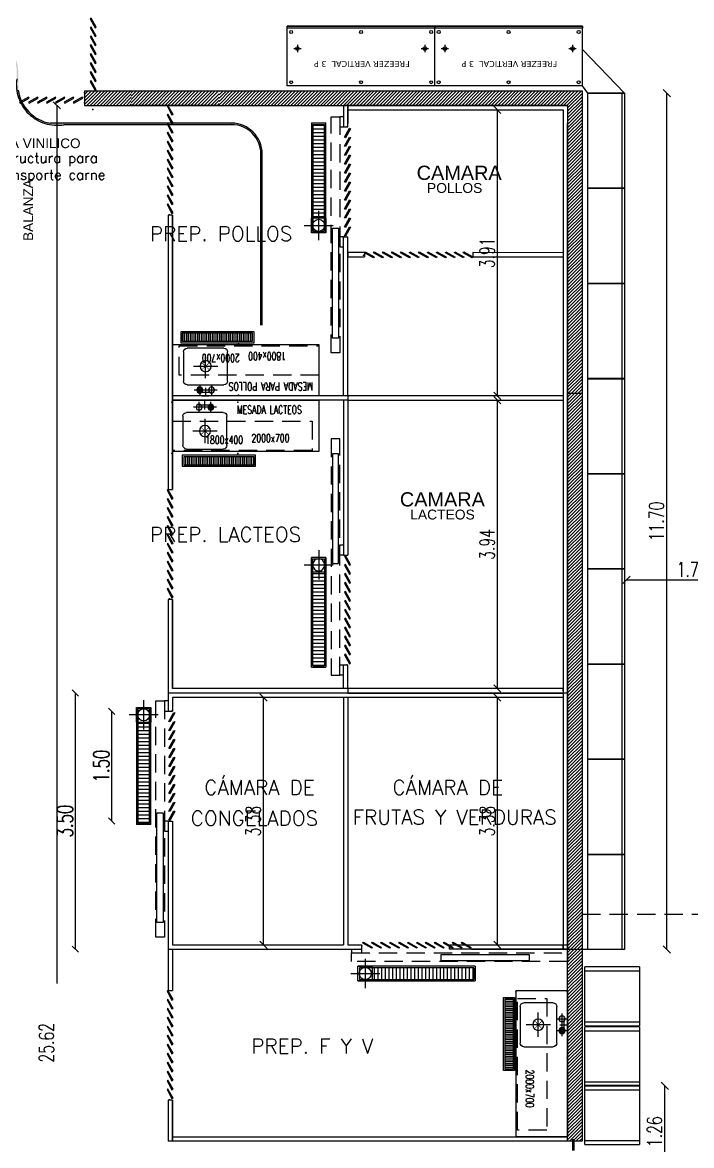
# Model space of a CAD drawing. Header units: millimetres. Extents: x 2448 to 2576, y 1154 to 1321.
# Drawn here: x 2503.26 to 2512.4, y 1205.11 to 1220.45 of the extents above; entities that cross this region are included whole.
import ezdxf

# ---------------------------------------------------------------- set-up
doc = ezdxf.new("R2010")
doc.units = ezdxf.units.MM
for name, pattern in [('ACAD_ISO02W100', [15, 12, -3]), ('HIDDEN', [0.375, 0.25, -0.125]), ('X-REF T19$0$ACAD_ISO02W100', [15, 12, -3]), ('X-REF T19$0$HIDDEN', [0.375, 0.25, -0.125])]:
    doc.linetypes.add(name, pattern=pattern)
for name, color, linetype in [('0-ACERO EQUIPOS GASTRONOMIA', 1, 'Continuous'), ('0_CAMARAS', 4, 'Continuous'), ('A-COTAS', 7, 'Continuous'), ('COSTAN-CAM-CORT BANDAS', 4, 'Continuous'), ('COTAS', 7, 'Continuous'), ('E- HELADERAS', 150, 'Continuous'), ('E-GONDOLAS', 2, 'Continuous'), ('E_EXHIBIDORAS', 1, 'Continuous'), ('E_INOXIDABLE', 81, 'Continuous'), ('I_DESAGUES', 161, 'Continuous'), ('I_DESAGUES- AGUA', 161, 'Continuous'), ('INO-AGUA', 151, 'Continuous'), ('INO-DESAGUES', 161, 'Continuous'), ('INOXI', 1, 'Continuous'), ('T_TEXTOS', 3, 'Continuous'), ('X-REF T19$0$A-CARPINTERIA METALICA', 1, 'Continuous'), ('X-REF T19$0$A-CORTINAS', 8, 'Continuous'), ('X-REF T19$0$A-HATCH', 8, 'Continuous'), ('X-REF T19$0$A-MAMPOSTERIA', 5, 'Continuous'), ('X-REF T19$0$A-MURO DE CAMARAS', 140, 'Continuous'), ('X-REF T19$0$A-PROYECCION', 1, 'Continuous'), ('X-REF-T02$0$A-MAMPOSTERIA', 5, 'Continuous')]:
    doc.layers.add(name, color=color, linetype=linetype)
doc.styles.add('Arial', font='arial.ttf', dxfattribs={"height": 0.25})
doc.styles.add('COTAS', font='ROMANS.shx', dxfattribs={"width": 0.7})
doc.styles.add('ROMAND', font='romand', dxfattribs={"height": 0.15})
doc.styles.add('ROMANS', font='ROMANS')
doc.styles.get("Standard").update_dxf_attribs({"font": 'arial.ttf'})
doc.dimstyles.new('COTA-I-N-2-85', dxfattribs={"dimscale": 0, "dimtxt": 0.2, "dimasz": 0.1, "dimexe": 0, "dimexo": 0, "dimgap": 0.04, "dimtad": 1, "dimzin": 1, "dimdsep": 46, "dimtxsty": 'COTAS', "dimblk": 'OBLIQUE', "dimcen": 0.1, "dimse1": 1, "dimse2": 1, "dimclrd": 256, "dimclre": 256, "dimclrt": 256, "dimadec": 0, "dimazin": 0, "dimtfac": 1, "dimtmove": 1, "dimatfit": 3, "dimldrblk": 'OBLIQUE', "dimfxl": 1, "dimtvp": -0.8, "dimtolj": 1, "dimtzin": 0, "dimarcsym": 0})
doc.dimstyles.get("Standard").update_dxf_attribs({"dimtxt": 0.18, "dimasz": 0.18, "dimexe": 0.18, "dimexo": 0.0625, "dimgap": 0.09, "dimtad": 0, "dimtih": 1, "dimtoh": 1, "dimdec": 4, "dimzin": 0, "dimdsep": 46, "dimtxsty": 'Standard', "dimcen": 0.09, "dimadec": 0, "dimazin": 0, "dimtfac": 1, "dimtdec": 4, "dimtofl": 0, "dimtmove": 0, "dimatfit": 3, "dimfxl": 1, "dimtolj": 1, "dimtzin": 0, "dimarcsym": 0})
pattern_1 = [(45, (2241.705422, 1029.624675), (-0.0224506403, 0.0224506403), [])]

# ---------------------------------------------------------------- blocks, each defined once
blk = doc.blocks.new('_Oblique')
at = {"color": 0, "linetype": 'ByBlock', "lineweight": -2}
blk.add_line((-0.5, -0.5), (0.5, 0.5), dxfattribs=at)
blk = doc.blocks.new('*D59')
at = {"layer": 'COTAS', "linetype": 'ACAD_ISO02W100', "lineweight": -2, "transparency": 16777216}
blk.add_line((2511.512, 1212.84), (2513.303, 1212.84), dxfattribs=at)
at = {"layer": 'DEFPOINTS', "color": 0, "linetype": 'ACAD_ISO02W100', "transparency": 16777216}
for p in [(2513.303, 1212.84), (2513.303, 1212.797), (2511.512, 1212.563)]:
    blk.add_point(p, dxfattribs=at)
at = {"layer": 'COTAS', "linetype": 'ACAD_ISO02W100', "lineweight": -2, "transparency": 16777216, "xscale": 0.1, "yscale": 0.1, "zscale": 0.1, "rotation": 180}
blk.add_blockref('_Oblique', (2511.512, 1212.84), dxfattribs=at)
at = {"layer": 'COTAS', "linetype": 'ACAD_ISO02W100', "lineweight": -2, "transparency": 16777216, "xscale": 0.1, "yscale": 0.1, "zscale": 0.1}
blk.add_blockref('_Oblique', (2513.303, 1212.84), dxfattribs=at)
at = {"layer": 'COTAS', "linetype": 'ACAD_ISO02W100', "transparency": 16777216, "insert": (2512.408, 1212.98), "char_height": 0.2, "attachment_point": 5, "style": 'COTAS'}
blk.add_mtext('\\A1;1.79', dxfattribs=at)
blk = doc.blocks.new('*D72')
at = {"layer": 'COTAS', "linetype": 'ACAD_ISO02W100', "lineweight": -2, "transparency": 16777216}
blk.add_line((2510.707, 1201.241), (2499.564, 1201.241), dxfattribs=at)
at = {"layer": 'DEFPOINTS', "color": 0, "linetype": 'ACAD_ISO02W100', "transparency": 16777216}
for p in [(2499.564, 1207.675), (2510.707, 1207.675), (2499.564, 1201.241)]:
    blk.add_point(p, dxfattribs=at)
at = {"layer": 'COTAS', "linetype": 'ACAD_ISO02W100', "lineweight": -2, "transparency": 16777216, "xscale": 0.1, "yscale": 0.1, "zscale": 0.1, "rotation": 180}
blk.add_blockref('_Oblique', (2499.564, 1201.241), dxfattribs=at)
at = {"layer": 'COTAS', "linetype": 'ACAD_ISO02W100', "lineweight": -2, "transparency": 16777216, "xscale": 0.1, "yscale": 0.1, "zscale": 0.1}
blk.add_blockref('_Oblique', (2510.707, 1201.241), dxfattribs=at)
at = {"layer": 'COTAS', "linetype": 'ACAD_ISO02W100', "transparency": 16777216, "insert": (2505.136, 1201.381), "char_height": 0.2, "attachment_point": 5, "style": 'COTAS'}
blk.add_mtext('\\A1;11.14', dxfattribs=at)
blk = doc.blocks.new('*D74')
at = {"layer": 'COTAS', "linetype": 'ACAD_ISO02W100', "lineweight": -2, "transparency": 16777216}
blk.add_line((2512.036, 1204.67), (2512.036, 1205.926), dxfattribs=at)
at = {"layer": 'DEFPOINTS', "color": 0, "linetype": 'ACAD_ISO02W100', "transparency": 16777216}
for p in [(2511.304, 1205.926), (2512.036, 1205.926), (2511.304, 1204.67)]:
    blk.add_point(p, dxfattribs=at)
at = {"layer": 'COTAS', "linetype": 'ACAD_ISO02W100', "lineweight": -2, "transparency": 16777216, "xscale": 0.1, "yscale": 0.1, "zscale": 0.1}
for p, rotation in [((2512.036, 1205.926), 90), ((2512.036, 1204.67), 270)]:
    blk.add_blockref('_Oblique', p, dxfattribs=dict(at, rotation=rotation))
at = {"layer": 'COTAS', "linetype": 'ACAD_ISO02W100', "transparency": 16777216, "insert": (2511.896, 1205.298), "char_height": 0.2, "attachment_point": 5, "rotation": 90, "style": 'COTAS'}
blk.add_mtext('\\A1;1.26', dxfattribs=at)
blk = doc.blocks.new('*D76')
at = {"layer": 'COTAS', "linetype": 'ACAD_ISO02W100', "lineweight": -2, "transparency": 16777216}
blk.add_line((2509.748, 1215.352), (2509.748, 1219.262), dxfattribs=at)
at = {"layer": 'DEFPOINTS', "color": 0, "linetype": 'ACAD_ISO02W100', "transparency": 16777216}
for p in [(2509.748, 1219.262), (2510.657, 1219.262), (2510.647, 1215.352)]:
    blk.add_point(p, dxfattribs=at)
at = {"layer": 'COTAS', "linetype": 'ACAD_ISO02W100', "lineweight": -2, "transparency": 16777216, "xscale": 0.1, "yscale": 0.1, "zscale": 0.1}
for p, rotation in [((2509.748, 1219.262), 90), ((2509.748, 1215.352), 270)]:
    blk.add_blockref('_Oblique', p, dxfattribs=dict(at, rotation=rotation))
at = {"layer": 'COTAS', "linetype": 'ACAD_ISO02W100', "transparency": 16777216, "insert": (2509.608, 1217.307), "char_height": 0.2, "attachment_point": 5, "rotation": 90, "style": 'COTAS'}
blk.add_mtext('\\A1;3.91', dxfattribs=at)
blk = doc.blocks.new('A$C6BD85515')
at = {"layer": 'E- HELADERAS'}
for p, q in [((0.748, 0.804), (0, 0.804)), ((0, 0), (0, 0.804)), ((0.748, 0.804), (0.748, 0)), ((0, 0.749), (0.748, 0.749)), ((0, 0.055), (0.748, 0.055)), ((0, 0), (0.748, 0)), ((0, 0), (0.748, 0))]:
    blk.add_line(p, q, dxfattribs=at)
blk = doc.blocks.new('A$C25BB63C5')
at = {"layer": 'E-GONDOLAS'}
for p, q in [((0, 0), (0, 1.3)), ((0, 1.3), (0.5, 1.3)), ((0.47, 0), (0.47, 1.3)), ((0.5, 1.3), (0.5, 0)), ((0.5, 0), (0, 0))]:
    blk.add_line(p, q, dxfattribs=at)
blk = doc.blocks.new('A$C616D137A')
at = {"linetype": 'ACAD_ISO02W100'}
for p in [(0, 10.402), (0, 9.102), (0, 7.802), (0, 6.501), (0, 5.201), (0, 3.901), (0, 2.601), (0, 1.3), (0, 0)]:
    blk.add_blockref('A$C25BB63C5', p, dxfattribs=at)
blk = doc.blocks.new('*D96')
at = {"layer": 'COTAS', "linetype": 'ACAD_ISO02W100', "lineweight": -2, "transparency": 16777216}
blk.add_line((2512.036, 1199.755), (2512.036, 1205.926), dxfattribs=at)
at = {"layer": 'DEFPOINTS', "color": 0, "linetype": 'ACAD_ISO02W100', "transparency": 16777216}
for p in [(2511.694, 1205.926), (2512.036, 1205.926), (2511.694, 1199.755)]:
    blk.add_point(p, dxfattribs=at)
at = {"layer": 'COTAS', "linetype": 'ACAD_ISO02W100', "lineweight": -2, "transparency": 16777216, "xscale": 0.1, "yscale": 0.1, "zscale": 0.1}
for p, rotation in [((2512.036, 1205.926), 90), ((2512.036, 1199.755), 270)]:
    blk.add_blockref('_Oblique', p, dxfattribs=dict(at, rotation=rotation))
at = {"layer": 'COTAS', "linetype": 'ACAD_ISO02W100', "transparency": 16777216, "insert": (2511.896, 1202.84), "char_height": 0.2, "attachment_point": 5, "rotation": 90, "style": 'COTAS'}
blk.add_mtext('\\A1;6.17', dxfattribs=at)
blk = doc.blocks.new('*D98')
at = {"layer": 'COTAS', "linetype": 'ACAD_ISO02W100', "lineweight": -2, "transparency": 16777216}
blk.add_line((2512.062, 1207.786), (2512.062, 1219.488), dxfattribs=at)
at = {"layer": 'DEFPOINTS', "color": 0, "linetype": 'ACAD_ISO02W100', "transparency": 16777216}
for p in [(2511.484, 1219.488), (2512.062, 1219.488), (2511.484, 1207.786)]:
    blk.add_point(p, dxfattribs=at)
at = {"layer": 'COTAS', "linetype": 'ACAD_ISO02W100', "lineweight": -2, "transparency": 16777216, "xscale": 0.1, "yscale": 0.1, "zscale": 0.1}
for p, rotation in [((2512.062, 1219.488), 90), ((2512.062, 1207.786), 270)]:
    blk.add_blockref('_Oblique', p, dxfattribs=dict(at, rotation=rotation))
at = {"layer": 'COTAS', "linetype": 'ACAD_ISO02W100', "transparency": 16777216, "insert": (2511.922, 1213.637), "char_height": 0.2, "attachment_point": 5, "rotation": 90, "style": 'COTAS'}
blk.add_mtext('\\A1;11.70', dxfattribs=at)
blk = doc.blocks.new('*D83')
at = {"layer": 'COTAS', "linetype": 'ACAD_ISO02W100', "lineweight": -2, "transparency": 16777216}
blk.add_line((2503.731, 1219.322), (2503.731, 1193.705), dxfattribs=at)
at = {"layer": 'DEFPOINTS', "color": 0, "linetype": 'ACAD_ISO02W100', "transparency": 16777216}
for p in [(2504.111, 1219.322), (2503.731, 1193.705), (2504.219, 1193.705)]:
    blk.add_point(p, dxfattribs=at)
at = {"layer": 'COTAS', "linetype": 'ACAD_ISO02W100', "lineweight": -2, "transparency": 16777216, "xscale": 0.1, "yscale": 0.1, "zscale": 0.1}
for p, rotation in [((2503.731, 1219.322), 90), ((2503.731, 1193.705), 270)]:
    blk.add_blockref('_Oblique', p, dxfattribs=dict(at, rotation=rotation))
at = {"layer": 'COTAS', "linetype": 'ACAD_ISO02W100', "transparency": 16777216, "insert": (2503.591, 1206.513), "char_height": 0.2, "attachment_point": 5, "rotation": 90, "style": 'COTAS'}
blk.add_mtext('\\A1;25.62', dxfattribs=at)
blk = doc.blocks.new('VALZER 3P')
at = {"layer": 'E_EXHIBIDORAS'}
for p, q in [((2545.251, 1008.859), (2546.591, 1008.859)), ((2545.251, 1008.859), (2545.251, 1008.044)), ((2545.251, 1008.859), (2547.266, 1008.859)), ((2547.266, 1008.859), (2547.266, 1008.044)), ((2545.386, 1008.299), (2545.386, 1008.399)), ((2547.128, 1008.299), (2547.128, 1008.399)), ((2545.436, 1008.349), (2545.336, 1008.349)), ((2547.178, 1008.349), (2547.078, 1008.349)), ((2545.251, 1008.044), (2545.251, 1008.069)), ((2545.251, 1008.069), (2545.921, 1008.069)), ((2545.921, 1008.069), (2547.266, 1008.069)), ((2545.921, 1008.044), (2545.251, 1008.044)), ((2545.251, 1008.044), (2545.921, 1008.044)), ((2547.266, 1008.044), (2545.921, 1008.044)), ((2545.921, 1008.044), (2547.266, 1008.044))]:
    blk.add_line(p, q, dxfattribs=at)
for centre, radius in [((2545.301, 1008.809), 0.02), ((2546.258, 1008.809), 0.02), ((2547.213, 1008.809), 0.02), ((2545.386, 1008.349), 0.025), ((2547.128, 1008.349), 0.025), ((2545.301, 1008.122), 0.02), ((2546.258, 1008.122), 0.02), ((2547.213, 1008.122), 0.02)]:
    blk.add_circle(centre, radius, dxfattribs=at)
at = {"layer": 'E_EXHIBIDORAS', "color": 5, "insert": (2545.594, 1008.732), "char_height": 0.08, "width": 2.49511, "attachment_point": 1}
blk.add_mtext('{\\fVerdana|b0|i0|c0|p34;\\PFREEZER VERTICAL  3 P}', dxfattribs=at)
blk = doc.blocks.new('A$C21347928')
at = {"color": 8}
for points in [[(0.024, 0.048), (0.147, -0.021), (0.139, -0.034), (0.016, 0.034)], [(0.146, 0.048), (0.269, -0.021), (0.261, -0.034), (0.138, 0.034)], [(0.269, 0.048), (0.392, -0.021), (0.384, -0.034), (0.261, 0.034)], [(0.39, 0.048), (0.514, -0.021), (0.506, -0.034), (0.383, 0.034)], [(0.514, 0.048), (0.637, -0.021), (0.629, -0.034), (0.506, 0.034)], [(0.635, 0.048), (0.758, -0.021), (0.751, -0.034), (0.628, 0.034)], [(0.759, 0.048), (0.882, -0.021), (0.874, -0.034), (0.751, 0.034)], [(0.88, 0.048), (1.003, -0.021), (0.996, -0.034), (0.873, 0.034)], [(1.004, 0.048), (1.127, -0.021), (1.119, -0.034), (0.996, 0.034)], [(1.125, 0.048), (1.248, -0.021), (1.241, -0.034), (1.118, 0.034)], [(1.249, 0.048), (1.372, -0.021), (1.364, -0.034), (1.241, 0.034)], [(1.37, 0.048), (1.493, -0.021), (1.486, -0.034), (1.363, 0.034)]]:
    blk.add_lwpolyline(points, close=True, dxfattribs=at)
blk.add_point((0, 0), dxfattribs=at)
blk = doc.blocks.new('reja de 1500')
at = {"layer": 'I_DESAGUES'}
for p, q in [((926.874, -53.339), (926.874, -53.739)), ((927.074, -53.539), (926.674, -53.539)), ((926.774, -53.439), (926.974, -53.439)), ((926.774, -53.639), (926.774, -53.439)), ((926.774, -53.439), (926.774, -54.939)), ((926.794, -53.459), (926.794, -54.919)), ((926.954, -53.459), (926.794, -53.459)), ((926.954, -54.919), (926.954, -53.459)), ((926.974, -53.439), (926.974, -53.639)), ((926.974, -54.939), (926.974, -53.439)), ((926.774, -53.639), (926.974, -53.639)), ((926.954, -53.659), (926.794, -53.659)), ((926.954, -53.659), (926.794, -53.659)), ((926.954, -53.709), (926.794, -53.709)), ((926.954, -53.759), (926.794, -53.759)), ((926.954, -53.809), (926.794, -53.809)), ((926.954, -53.859), (926.794, -53.859)), ((926.954, -53.909), (926.794, -53.909)), ((926.954, -53.959), (926.794, -53.959)), ((926.954, -54.009), (926.794, -54.009)), ((926.954, -54.059), (926.794, -54.059)), ((926.954, -54.109), (926.794, -54.109)), ((926.954, -54.159), (926.794, -54.159)), ((926.954, -54.209), (926.794, -54.209)), ((926.954, -54.259), (926.794, -54.259)), ((926.954, -54.309), (926.794, -54.309)), ((926.954, -54.359), (926.794, -54.359)), ((926.954, -54.409), (926.794, -54.409)), ((926.954, -54.459), (926.794, -54.459)), ((926.954, -54.509), (926.794, -54.509)), ((926.954, -54.559), (926.794, -54.559)), ((926.954, -54.609), (926.794, -54.609)), ((926.954, -54.659), (926.794, -54.659)), ((926.954, -54.709), (926.794, -54.709)), ((926.954, -54.759), (926.794, -54.759)), ((926.954, -54.809), (926.794, -54.809)), ((926.954, -54.859), (926.794, -54.859)), ((926.954, -54.909), (926.794, -54.909)), ((926.954, -54.909), (926.794, -54.909)), ((926.954, -54.919), (926.794, -54.919)), ((926.974, -54.939), (926.774, -54.939))]:
    blk.add_line(p, q, dxfattribs=at)
blk.add_circle((926.874, -53.539), 0.0833, dxfattribs=at)
blk = doc.blocks.new('A$C4ADB3901')
at = {"layer": 'I_DESAGUES- AGUA'}
for p, q in [((0.02, -0.02), (0.13, -0.02)), ((0.02, -0.045), (0.13, -0.045)), ((0.02, -0.07), (0.13, -0.07)), ((0.02, -0.095), (0.13, -0.095)), ((0.02, -0.12), (0.13, -0.12)), ((0.02, -0.145), (0.13, -0.145)), ((0.02, -0.17), (0.13, -0.17)), ((0.02, -0.195), (0.13, -0.195)), ((0.02, -0.22), (0.13, -0.22)), ((0.02, -0.245), (0.13, -0.245)), ((0.02, -0.27), (0.13, -0.27)), ((0.02, -0.295), (0.13, -0.295)), ((0.02, -0.32), (0.13, -0.32)), ((0.02, -0.345), (0.13, -0.345)), ((0.02, -0.37), (0.13, -0.37)), ((0.02, -0.395), (0.13, -0.395)), ((0.02, -0.42), (0.13, -0.42)), ((0.02, -0.445), (0.13, -0.445)), ((0.02, -0.47), (0.13, -0.47)), ((0.02, -0.495), (0.13, -0.495)), ((0.02, -0.52), (0.13, -0.52)), ((0.02, -0.545), (0.13, -0.545)), ((0.02, -0.57), (0.13, -0.57)), ((0.02, -0.595), (0.13, -0.595)), ((0.02, -0.62), (0.13, -0.62)), ((0.02, -0.645), (0.13, -0.645)), ((0.02, -0.67), (0.13, -0.67)), ((0.02, -0.695), (0.13, -0.695)), ((0.02, -0.72), (0.13, -0.72)), ((0.02, -0.745), (0.13, -0.745)), ((0.02, -0.77), (0.13, -0.77)), ((0.02, -0.795), (0.13, -0.795)), ((0.02, -0.82), (0.13, -0.82)), ((0.02, -0.845), (0.13, -0.845)), ((0.02, -0.87), (0.13, -0.87)), ((0.02, -0.895), (0.13, -0.895)), ((0.02, -0.92), (0.13, -0.92)), ((0.02, -0.945), (0.13, -0.945)), ((0.02, -0.97), (0.13, -0.97))]:
    blk.add_line(p, q, dxfattribs=at)
for points in [[(0, 0), (0.15, 0), (0.15, -1), (0, -1)], [(0.02, -0.02), (0.13, -0.02), (0.13, -0.98), (0.02, -0.98)]]:
    blk.add_lwpolyline(points, close=True, dxfattribs=at)
blk = doc.blocks.new('*D134')
at = {"layer": 'COTAS', "linetype": 'ACAD_ISO02W100', "lineweight": -2, "transparency": 16777216}
blk.add_line((2509.748, 1211.352), (2509.748, 1215.292), dxfattribs=at)
at = {"layer": 'DEFPOINTS', "color": 0, "linetype": 'ACAD_ISO02W100', "transparency": 16777216}
for p in [(2509.748, 1215.292), (2510.657, 1215.292), (2510.647, 1211.352)]:
    blk.add_point(p, dxfattribs=at)
at = {"layer": 'COTAS', "linetype": 'ACAD_ISO02W100', "lineweight": -2, "transparency": 16777216, "xscale": 0.1, "yscale": 0.1, "zscale": 0.1}
for p, rotation in [((2509.748, 1215.292), 90), ((2509.748, 1211.352), 270)]:
    blk.add_blockref('_Oblique', p, dxfattribs=dict(at, rotation=rotation))
at = {"layer": 'COTAS', "linetype": 'ACAD_ISO02W100', "transparency": 16777216, "insert": (2509.608, 1213.322), "char_height": 0.2, "attachment_point": 5, "rotation": 90, "style": 'COTAS'}
blk.add_mtext('\\A1;3.94', dxfattribs=at)
blk = doc.blocks.new('AAFF')
at = {"layer": 'E_INOXIDABLE', "color": 14}
for p, q in [((0, -0.076), (0, 0.076)), ((-0.076, 0), (0.076, 0))]:
    blk.add_line(p, q, dxfattribs=at)
at = {"layer": 'E_INOXIDABLE'}
blk.add_circle((0, 0), 0.0407, dxfattribs=at)
blk = doc.blocks.new('AACC')
at = {"layer": 'E_INOXIDABLE'}
h = blk.add_hatch(color=256, dxfattribs=at)
h.paths.add_polyline_path([(0, 0.041), (0, 0), (0.041, 0, 0.414214)])
h.paths.add_polyline_path([(0, 0.041, 0.414214), (-0.041, 0), (0, 0)])
h.paths.add_polyline_path([(0, 0), (-0.041, 0, 0.414214), (0, -0.041)])
h.paths.add_polyline_path([(0.041, 0), (0, 0), (0, -0.041, 0.414214)])
at = {"layer": 'E_INOXIDABLE', "color": 14}
for p, q in [((0, -0.076), (0, 0.076)), ((-0.076, 0), (0.076, 0))]:
    blk.add_line(p, q, dxfattribs=at)
at = {"layer": 'E_INOXIDABLE'}
blk.add_circle((0, 0), 0.0407, dxfattribs=at)
blk = doc.blocks.new('AADES')
at = {"layer": 'INO-DESAGUES', "color": 14}
for p, q in [((0, 0.166), (0, -0.166)), ((-0.166, 0), (0.166, 0))]:
    blk.add_line(p, q, dxfattribs=at)
at = {"layer": 'INO-DESAGUES', "const_width": 0.008}
for points in [[(-0.057, 0.051), (0.057, -0.051)], [(0.055, 0.053), (-0.055, -0.053)]]:
    blk.add_lwpolyline(points, dxfattribs=at)
at = {"layer": 'INO-DESAGUES'}
blk.add_circle((0, 0), 0.0764, dxfattribs=at)
blk = doc.blocks.new('1-600x500')
at = {"color": 40}
for p, q in [((0.2, -0.14), (0.7, -0.14)), ((0.15, -0.59), (0.15, -0.19)), ((0.75, -0.19), (0.75, -0.59)), ((0.7, -0.64), (0.2, -0.64))]:
    blk.add_line(p, q, dxfattribs=at)
for centre, start, end in [((0.2, -0.19), 90, 180), ((0.7, -0.19), 0, 90), ((0.2, -0.59), 180, 270), ((0.7, -0.59), 270, 0)]:
    blk.add_arc(centre, 0.05, start, end, dxfattribs=at)
at = {"color": 8}
for p in [(0, 0), (0.9, 0), (0, -0.7), (0.9, -0.7)]:
    blk.add_point(p, dxfattribs=at)
at = {"layer": 'INO-AGUA', "color": 14}
for p, q in [((0.45, -0.1), (0.45, 0.02)), ((0.38, -0.04), (0.52, -0.04))]:
    blk.add_line(p, q, dxfattribs=at)
at = {"layer": 'INO-AGUA'}
for name, p in [('AACC', (0.37, -0.069)), ('AAFF', (0.53, -0.069))]:
    blk.add_blockref(name, p, dxfattribs=at)
at = {"layer": 'INO-DESAGUES'}
blk.add_blockref('AADES', (0.45, -0.394), dxfattribs=at)
blk = doc.blocks.new('reja')
at = {"layer": 'I_DESAGUES'}
for p, q in [((-119.815, 307.44), (-119.815, 307.04)), ((-120.015, 307.24), (-119.615, 307.24)), ((-119.915, 307.14), (-119.915, 307.34)), ((-119.915, 307.34), (-119.715, 307.34)), ((-118.315, 307.34), (-119.915, 307.34)), ((-118.335, 307.32), (-119.895, 307.32)), ((-119.895, 307.32), (-119.895, 307.16)), ((-119.715, 307.14), (-119.715, 307.34)), ((-119.695, 307.32), (-119.695, 307.16)), ((-119.695, 307.32), (-119.695, 307.16)), ((-119.645, 307.32), (-119.645, 307.16)), ((-119.595, 307.32), (-119.595, 307.16)), ((-119.545, 307.32), (-119.545, 307.16)), ((-119.495, 307.32), (-119.495, 307.16)), ((-119.445, 307.32), (-119.445, 307.16)), ((-119.395, 307.32), (-119.395, 307.16)), ((-119.345, 307.32), (-119.345, 307.16)), ((-119.295, 307.32), (-119.295, 307.16)), ((-119.245, 307.32), (-119.245, 307.16)), ((-119.195, 307.32), (-119.195, 307.16)), ((-119.145, 307.32), (-119.145, 307.16)), ((-119.095, 307.32), (-119.095, 307.16)), ((-119.045, 307.32), (-119.045, 307.16)), ((-118.995, 307.32), (-118.995, 307.16)), ((-118.945, 307.32), (-118.945, 307.16)), ((-118.895, 307.32), (-118.895, 307.16)), ((-118.845, 307.32), (-118.845, 307.16)), ((-118.795, 307.32), (-118.795, 307.16)), ((-118.745, 307.32), (-118.745, 307.16)), ((-118.695, 307.32), (-118.695, 307.16)), ((-118.645, 307.32), (-118.645, 307.16)), ((-118.595, 307.32), (-118.595, 307.16)), ((-118.545, 307.32), (-118.545, 307.16)), ((-118.495, 307.32), (-118.495, 307.16)), ((-118.445, 307.32), (-118.445, 307.16)), ((-118.395, 307.32), (-118.395, 307.16)), ((-118.345, 307.32), (-118.345, 307.16)), ((-118.335, 307.32), (-118.335, 307.16)), ((-118.315, 307.34), (-118.315, 307.14)), ((-119.715, 307.14), (-119.915, 307.14)), ((-119.915, 307.14), (-118.315, 307.14)), ((-119.895, 307.16), (-118.335, 307.16))]:
    blk.add_line(p, q, dxfattribs=at)
blk.add_circle((-119.815, 307.24), 0.0833, dxfattribs=at)
blk = doc.blocks.new('*D167')
at = {"layer": 'A-COTAS', "lineweight": -2, "transparency": 16777216}
blk.add_line((2503.985, 1207.792), (2503.985, 1211.292), dxfattribs=at)
at = {"layer": 'DEFPOINTS', "color": 0, "transparency": 16777216}
for p in [(2503.985, 1211.292), (2503.985, 1211.292), (2503.985, 1207.792)]:
    blk.add_point(p, dxfattribs=at)
at = {"layer": 'A-COTAS', "lineweight": -2, "transparency": 16777216, "xscale": 0.085, "yscale": 0.085, "zscale": 0.085}
for p, rotation in [((2503.985, 1211.292), 90), ((2503.985, 1207.792), 270)]:
    blk.add_blockref('_Oblique', p, dxfattribs=dict(at, rotation=rotation))
at = {"layer": 'A-COTAS', "transparency": 16777216, "insert": (2503.844, 1209.542), "char_height": 0.2125, "attachment_point": 5, "rotation": 90, "style": 'COTAS'}
blk.add_mtext('\\A1;3.50', dxfattribs=at)
blk = doc.blocks.new('*D168')
at = {"layer": 'A-COTAS', "lineweight": -2, "transparency": 16777216}
blk.add_line((2504.48, 1211.043), (2504.48, 1209.543), dxfattribs=at)
at = {"layer": 'DEFPOINTS', "color": 0, "transparency": 16777216}
for p in [(2504.755, 1211.043), (2504.48, 1209.543), (2504.755, 1209.543)]:
    blk.add_point(p, dxfattribs=at)
at = {"layer": 'A-COTAS', "lineweight": -2, "transparency": 16777216, "xscale": 0.085, "yscale": 0.085, "zscale": 0.085}
for p, rotation in [((2504.48, 1211.043), 90), ((2504.48, 1209.543), 270)]:
    blk.add_blockref('_Oblique', p, dxfattribs=dict(at, rotation=rotation))
at = {"layer": 'A-COTAS', "transparency": 16777216, "insert": (2504.34, 1210.293), "char_height": 0.2125, "attachment_point": 5, "rotation": 90, "style": 'COTAS'}
blk.add_mtext('\\A1;1.50', dxfattribs=at)
blk = doc.blocks.new('*D169')
at = {"layer": 'COTAS', "linetype": 'ACAD_ISO02W100', "lineweight": -2, "transparency": 16777216}
blk.add_line((2509.748, 1207.852), (2509.748, 1211.232), dxfattribs=at)
at = {"layer": 'DEFPOINTS', "color": 0, "linetype": 'ACAD_ISO02W100', "transparency": 16777216}
for p in [(2509.748, 1211.232), (2510.647, 1211.232), (2510.647, 1207.852)]:
    blk.add_point(p, dxfattribs=at)
at = {"layer": 'COTAS', "linetype": 'ACAD_ISO02W100', "lineweight": -2, "transparency": 16777216, "xscale": 0.1, "yscale": 0.1, "zscale": 0.1}
for p, rotation in [((2509.748, 1211.232), 90), ((2509.748, 1207.852), 270)]:
    blk.add_blockref('_Oblique', p, dxfattribs=dict(at, rotation=rotation))
at = {"layer": 'COTAS', "linetype": 'ACAD_ISO02W100', "transparency": 16777216, "insert": (2509.608, 1209.542), "char_height": 0.2, "attachment_point": 5, "rotation": 90, "style": 'COTAS'}
blk.add_mtext('\\A1;3.38', dxfattribs=at)
blk = doc.blocks.new('*D170')
at = {"layer": 'COTAS', "linetype": 'ACAD_ISO02W100', "lineweight": -2, "transparency": 16777216}
blk.add_line((2506.554, 1207.852), (2506.554, 1211.232), dxfattribs=at)
at = {"layer": 'DEFPOINTS', "color": 0, "linetype": 'ACAD_ISO02W100', "transparency": 16777216}
for p in [(2506.554, 1211.232), (2507.647, 1211.232), (2507.647, 1207.852)]:
    blk.add_point(p, dxfattribs=at)
at = {"layer": 'COTAS', "linetype": 'ACAD_ISO02W100', "lineweight": -2, "transparency": 16777216, "xscale": 0.1, "yscale": 0.1, "zscale": 0.1}
for p, rotation in [((2506.554, 1211.232), 90), ((2506.554, 1207.852), 270)]:
    blk.add_blockref('_Oblique', p, dxfattribs=dict(at, rotation=rotation))
at = {"layer": 'COTAS', "linetype": 'ACAD_ISO02W100', "transparency": 16777216, "insert": (2506.414, 1209.542), "char_height": 0.2, "attachment_point": 5, "rotation": 90, "style": 'COTAS'}
blk.add_mtext('\\A1;3.38', dxfattribs=at)

msp = doc.modelspace()

# ---------------------------------------------------------------- hatches: boundary and pattern name
at = {"linetype": 'X-REF T19$0$ACAD_ISO02W100'}
h = msp.add_hatch(color=7, dxfattribs=at)
h.dxf.hatch_style = 1
h.paths.add_polyline_path([(2502.874, 1220.224, 0.003684), (2502.863, 1220.207, -0.346724), (2503.185, 1219.753), (2503.185, 1219.683, 0.107982), (2503.203, 1219.446), (2503.224, 1219.446, -0.040671), (2503.205, 1219.531), (2503.205, 1219.799, 0.315615)])
h.paths.add_polyline_path([(2503.229, 1219.432), (2503.207, 1219.432, 0.371417), (2503.83, 1219.057), (2506.078, 1219.057, -0.406276), (2506.516, 1218.699), (2506.516, 1216.317), (2506.536, 1216.317), (2506.536, 1218.7, 0.35745), (2506.149, 1219.077), (2503.644, 1219.077, -0.273618)])
h.paths.add_polyline_path([(2501.524, 1221.529), (2501.524, 1224.076), (2501.504, 1224.076), (2501.504, 1221.532, 0.488951), (2502.444, 1220.21), (2502.622, 1220.21, -0.13644), (2502.863, 1220.207, -0.003684), (2502.874, 1220.224, 0.138039), (2502.619, 1220.23), (2502.532, 1220.23, -0.516954)])
at = {"layer": 'X-REF T19$0$A-HATCH'}
h = msp.add_hatch(dxfattribs=at)
h.set_pattern_fill('ANSI31', color=256, scale=0.01, style=0)
h.set_pattern_definition(pattern_1)
h.paths.add_polyline_path([(2510.905, 1221.635), (2510.576, 1221.635), (2510.576, 1221.305), (2510.905, 1221.305)])
h.paths.add_polyline_path([(2504.747, 1219.52), (2504.111, 1219.52), (2504.111, 1219.322), (2504.747, 1219.322)])
h = msp.add_hatch(dxfattribs=at)
h.set_pattern_fill('ANSI31', color=256, scale=0.01, style=0)
h.paths.add_polyline_path([(2504.747, 1219.52), (2505.947, 1219.52), (2505.947, 1219.322), (2504.747, 1219.322)])
h = msp.add_hatch(dxfattribs=at)
h.set_pattern_fill('ANSI31', color=256, scale=0.01, style=0)
h.set_pattern_definition(pattern_1)
h.paths.add_polyline_path([(2505.947, 1219.322), (2505.947, 1219.52), (2510.906, 1219.52), (2510.906, 1205.167), (2510.708, 1205.167), (2510.707, 1219.322)])

# ---------------------------------------------------------------- linework, layer by layer
at = {"linetype": 'X-REF T19$0$ACAD_ISO02W100'}
for p, q in [((2506.149, 1219.077), (2503.644, 1219.077)), ((2506.149, 1219.057), (2503.83, 1219.057)), ((2506.516, 1216.317), (2506.516, 1218.7)), ((2506.536, 1216.317), (2506.536, 1218.7))]:
    msp.add_line(p, q, dxfattribs=at)
at = {"linetype": 'ACAD_ISO02W100'}
msp.add_line((2506.149, 1219.057), (2503.83, 1219.057), dxfattribs=at)
at = {"linetype": 'HIDDEN'}
msp.add_line((2510.906, 1208.27), (2521.336, 1208.27), dxfattribs=at)
at = {"color": 8}
for points in [[(2504.27, 1220.391), (2504.201, 1220.514), (2504.188, 1220.506), (2504.256, 1220.383)], [(2504.27, 1220.269), (2504.201, 1220.392), (2504.188, 1220.385), (2504.256, 1220.262)], [(2504.27, 1220.146), (2504.201, 1220.269), (2504.188, 1220.261), (2504.256, 1220.138)], [(2504.27, 1220.024), (2504.201, 1220.147), (2504.188, 1220.14), (2504.256, 1220.017)], [(2504.27, 1219.901), (2504.201, 1220.024), (2504.188, 1220.016), (2504.256, 1219.893)], [(2504.27, 1219.779), (2504.201, 1219.902), (2504.188, 1219.895), (2504.256, 1219.772)], [(2504.27, 1219.656), (2504.201, 1219.779), (2504.188, 1219.771), (2504.256, 1219.648)], [(2504.27, 1219.534), (2504.201, 1219.657), (2504.188, 1219.65), (2504.256, 1219.527)], [(2503.345, 1219.435), (2503.222, 1219.367), (2503.23, 1219.353), (2503.353, 1219.422)], [(2503.469, 1219.435), (2503.346, 1219.367), (2503.353, 1219.353), (2503.476, 1219.422)], [(2503.59, 1219.435), (2503.467, 1219.367), (2503.475, 1219.353), (2503.598, 1219.422)], [(2503.59, 1219.435), (2503.467, 1219.367), (2503.475, 1219.353), (2503.598, 1219.422)], [(2503.712, 1219.435), (2503.589, 1219.367), (2503.596, 1219.353), (2503.719, 1219.422)], [(2503.835, 1219.435), (2503.712, 1219.367), (2503.72, 1219.353), (2503.843, 1219.422)], [(2503.957, 1219.435), (2503.834, 1219.367), (2503.841, 1219.353), (2503.964, 1219.422)], [(2504.08, 1219.435), (2503.957, 1219.367), (2503.965, 1219.353), (2504.088, 1219.422)]]:
    msp.add_lwpolyline(points, close=True, dxfattribs=at)
at = {"linetype": 'X-REF T19$0$ACAD_ISO02W100'}
for centre, radius, start, end in [((2503.736, 1219.606), 0.557, 171.9373, 279.7051), ((2503.736, 1219.606), 0.537, 188.0627, 260.1153), ((2506.113, 1218.653), 0.426, 6.4212, 94.9011), ((2506.113, 1218.653), 0.406, 6.4212, 94.9011)]:
    msp.add_arc(centre, radius, start, end, dxfattribs=at)
at = {"color": 8}
msp.add_point((2504.222, 1219.265), dxfattribs=at)
at = {"layer": '0_CAMARAS'}
for p, q in [((2507.707, 1219.322), (2507.647, 1219.322)), ((2507.647, 1219.322), (2507.647, 1219.073)), ((2507.647, 1219.276), (2507.647, 1219.027)), ((2510.707, 1219.322), (2507.707, 1219.322)), ((2507.707, 1219.027), (2507.707, 1219.322)), ((2507.707, 1219.262), (2510.647, 1219.262)), ((2510.647, 1219.262), (2510.647, 1211.292)), ((2510.647, 1219.262), (2510.647, 1215.352)), ((2510.707, 1219.322), (2510.707, 1207.792)), ((2507.647, 1219.027), (2507.707, 1219.027)), ((2505.311, 1217.822), (2505.251, 1217.822)), ((2505.251, 1217.822), (2505.251, 1214.072)), ((2505.311, 1214.072), (2505.311, 1217.822)), ((2505.311, 1215.352), (2505.311, 1217.822)), ((2507.647, 1217.527), (2507.707, 1217.527)), ((2507.647, 1215.352), (2507.647, 1217.527)), ((2507.707, 1217.101), (2507.707, 1217.527)), ((2507.707, 1217.314), (2507.707, 1217.254)), ((2507.707, 1217.314), (2507.936, 1217.314)), ((2507.936, 1217.313), (2507.707, 1217.314)), ((2507.707, 1217.254), (2507.936, 1217.254)), ((2507.936, 1217.314), (2507.936, 1217.254)), ((2510.647, 1217.307), (2509.413, 1217.31)), ((2509.413, 1217.31), (2509.413, 1217.254)), ((2509.413, 1217.254), (2510.647, 1217.254)), ((2507.707, 1215.352), (2507.707, 1217.101)), ((2507.311, 1215.352), (2505.311, 1215.352)), ((2507.707, 1215.292), (2505.311, 1215.292)), ((2505.713, 1215.352), (2505.813, 1215.352)), ((2505.713, 1215.352), (2505.773, 1215.352)), ((2505.713, 1215.352), (2505.773, 1215.352)), ((2508.211, 1215.352), (2505.814, 1215.352)), ((2507.647, 1215.352), (2507.311, 1215.352)), ((2507.647, 1215.292), (2507.647, 1213.176)), ((2510.647, 1215.352), (2507.707, 1215.352)), ((2507.707, 1215.292), (2510.647, 1215.292)), ((2507.707, 1215.292), (2507.707, 1213.176)), ((2507.647, 1213.176), (2507.707, 1213.176)), ((2505.311, 1212.572), (2505.251, 1212.572)), ((2505.251, 1212.572), (2505.251, 1211.292)), ((2505.311, 1212.572), (2505.311, 1211.352)), ((2507.647, 1211.352), (2507.647, 1211.676)), ((2507.647, 1211.676), (2507.707, 1211.676)), ((2507.708, 1211.352), (2507.708, 1211.676)), ((2507.707, 1211.292), (2505.251, 1211.292)), ((2505.251, 1211.292), (2505.251, 1211.043)), ((2507.707, 1211.352), (2505.311, 1211.352)), ((2510.647, 1211.352), (2507.707, 1211.352)), ((2510.707, 1211.292), (2510.607, 1211.292)), ((2510.647, 1211.292), (2510.647, 1211.232)), ((2510.707, 1207.882), (2510.707, 1211.292)), ((2510.647, 1211.232), (2505.311, 1211.232)), ((2505.311, 1211.232), (2505.311, 1211.043)), ((2507.647, 1211.232), (2507.647, 1207.852)), ((2507.707, 1211.232), (2507.707, 1207.852)), ((2510.647, 1211.232), (2510.647, 1207.792)), ((2505.25, 1211.043), (2505.311, 1211.043)), ((2505.251, 1209.543), (2505.251, 1207.792)), ((2505.251, 1209.543), (2505.311, 1209.543)), ((2505.311, 1209.543), (2505.311, 1207.852)), ((2510.707, 1207.882), (2510.707, 1207.792)), ((2505.251, 1207.792), (2507.207, 1207.792)), ((2505.251, 1207.792), (2505.251, 1207.227)), ((2505.311, 1207.852), (2507.647, 1207.852)), ((2505.311, 1207.792), (2505.311, 1207.227)), ((2507.207, 1207.792), (2507.647, 1207.792)), ((2507.647, 1207.792), (2507.896, 1207.792)), ((2507.707, 1207.852), (2507.896, 1207.852)), ((2507.896, 1207.791), (2507.896, 1207.852)), ((2509.096, 1207.852), (2510.707, 1207.852)), ((2509.096, 1207.852), (2509.096, 1207.792)), ((2509.096, 1207.792), (2509.096, 1207.844)), ((2510.707, 1207.792), (2509.096, 1207.792)), ((2509.396, 1207.792), (2511.147, 1207.792)), ((2510.647, 1207.792), (2510.647, 1207.852)), ((2510.647, 1207.792), (2510.647, 1207.852)), ((2505.251, 1207.227), (2505.311, 1207.227)), ((2505.311, 1205.727), (2505.251, 1205.727)), ((2505.311, 1205.727), (2505.251, 1205.727)), ((2505.251, 1205.727), (2505.251, 1205.167)), ((2505.311, 1205.227), (2505.311, 1205.727)), ((2505.311, 1205.727), (2505.311, 1205.167)), ((2510.707, 1205.167), (2505.251, 1205.167)), ((2505.311, 1205.167), (2505.311, 1205.227)), ((2505.311, 1205.227), (2510.707, 1205.227)), ((2510.707, 1205.167), (2510.707, 1205.227))]:
    msp.add_line(p, q, dxfattribs=at)
at = {"layer": '0_CAMARAS', "color": 8, "linetype": 'HIDDEN', "extrusion": (-1e-16, 3.67388e-32, -1)}
for points in [[(-2507.599, 1219.167), (-2507.599, 1215.939), (-2507.479, 1215.939), (-2507.479, 1219.167)], [(-2505.203, 1211.183), (-2505.203, 1207.955), (-2505.083, 1207.955), (-2505.083, 1211.183)]]:
    msp.add_lwpolyline(points, close=True, dxfattribs=at)
at = {"layer": '0_CAMARAS'}
for points in [[(2507.647, 1219.167), (2507.599, 1219.167), (2507.599, 1219.027), (2507.647, 1219.027)], [(2505.311, 1217.822), (2505.311, 1214.072)], [(2507.647, 1217.527), (2507.599, 1217.527), (2507.599, 1217.387), (2507.647, 1217.387)], [(2507.647, 1211.536), (2507.599, 1211.536), (2507.599, 1211.676), (2507.647, 1211.676)], [(2505.251, 1211.183), (2505.203, 1211.183), (2505.203, 1211.043), (2505.251, 1211.043)], [(2505.251, 1209.543), (2505.203, 1209.543), (2505.203, 1209.403), (2505.251, 1209.403)], [(2507.756, 1207.792), (2507.756, 1207.744), (2507.896, 1207.744), (2507.896, 1207.792)]]:
    msp.add_lwpolyline(points, dxfattribs=at)
for points in [[(2507.581, 1217.642), (2507.581, 1216.142), (2507.497, 1216.142), (2507.497, 1217.642)], [(2507.581, 1213.061), (2507.581, 1214.561), (2507.497, 1214.561), (2507.497, 1213.061)], [(2505.184, 1209.657), (2505.184, 1208.157), (2505.1, 1208.157), (2505.1, 1209.657)], [(2508.982, 1207.717), (2510.182, 1207.717), (2510.182, 1207.634), (2508.982, 1207.634)]]:
    msp.add_lwpolyline(points, close=True, dxfattribs=at)
at = {"layer": '0_CAMARAS', "color": 8, "linetype": 'HIDDEN', "extrusion": (-1e-16, -3.67388e-32, -1)}
msp.add_lwpolyline([(-2507.599, 1211.536), (-2507.599, 1214.764), (-2507.479, 1214.764), (-2507.479, 1211.536)], close=True, dxfattribs=at)
at = {"layer": '0_CAMARAS', "color": 8, "linetype": 'HIDDEN', "extrusion": (-4.2862e-32, -1e-16, -1)}
msp.add_lwpolyline([(-2507.756, 1207.744), (-2510.707, 1207.744), (-2510.707, 1207.624), (-2507.756, 1207.624)], close=True, dxfattribs=at)
at = {"layer": 'COSTAN-CAM-CORT BANDAS'}
msp.add_line((2510.607, 1211.292), (2507.207, 1211.292), dxfattribs=at)
at = {"layer": 'E-GONDOLAS', "linetype": 'ACAD_ISO02W100'}
for p, q in [((2510.909, 1220.087), (2511.484, 1219.488)), ((2510.984, 1219.488), (2510.909, 1219.587)), ((2511.484, 1219.488), (2510.984, 1219.488))]:
    msp.add_line(p, q, dxfattribs=at)
at = {"layer": 'INOXI'}
for points in [[(2507.311, 1215.352), (2505.311, 1215.352), (2505.311, 1216.052), (2507.311, 1216.052)], [(2505.311, 1215.292), (2507.311, 1215.292), (2507.311, 1214.592), (2505.311, 1214.592)], [(2510.707, 1207.227), (2510.707, 1205.227), (2510.007, 1205.227), (2510.007, 1207.227)]]:
    msp.add_lwpolyline(points, close=True, dxfattribs=at)
at = {"layer": 'INOXI', "color": 8, "linetype": 'HIDDEN'}
for points in [[(2507.311, 1215.636), (2505.404, 1215.636), (2505.404, 1216.036), (2507.311, 1216.036)], [(2505.311, 1215.007), (2507.217, 1215.007), (2507.217, 1214.607), (2505.311, 1214.607)], [(2510.423, 1207.12), (2510.423, 1205.321), (2510.023, 1205.321), (2510.023, 1207.12)]]:
    msp.add_lwpolyline(points, close=True, dxfattribs=at)
at = {"layer": 'X-REF T19$0$A-CARPINTERIA METALICA'}
for p, q in [((2504.111, 1219.487), (2504.111, 1219.502)), ((2504.111, 1219.421), (2504.111, 1219.436)), ((2504.111, 1219.352), (2504.111, 1219.367)), ((2505.947, 1219.322), (2504.747, 1219.322))]:
    msp.add_line(p, q, dxfattribs=at)
at = {"layer": 'X-REF T19$0$A-CORTINAS'}
for p, q in [((2504.111, 1219.451), (2504.111, 1219.391)), ((2510.817, 1207.052), (2510.83, 1207.052)), ((2510.78, 1205.041), (2510.78, 1205.192)), ((2510.78, 1205.192), (2510.794, 1205.192)), ((2510.794, 1205.192), (2510.794, 1205.041))]:
    msp.add_line(p, q, dxfattribs=at)
at = {"layer": 'X-REF T19$0$A-MAMPOSTERIA', "lineweight": 13}
for p, q in [((2504.111, 1219.52), (2504.747, 1219.52)), ((2504.111, 1219.52), (2504.111, 1219.322)), ((2505.947, 1219.52), (2510.906, 1219.52)), ((2504.111, 1219.322), (2504.747, 1219.322)), ((2505.947, 1219.322), (2506.637, 1219.322)), ((2506.637, 1219.322), (2510.707, 1219.322))]:
    msp.add_line(p, q, dxfattribs=at)
at = {"layer": 'X-REF T19$0$A-MAMPOSTERIA'}
msp.add_line((2510.906, 1219.52), (2510.906, 1205.167), dxfattribs=at)
at = {"layer": 'X-REF T19$0$A-MAMPOSTERIA', "linetype": 'X-REF T19$0$ACAD_ISO02W100'}
for p, q in [((2510.707, 1207.075), (2510.707, 1219.322)), ((2510.707, 1205.167), (2510.707, 1207.675)), ((2510.906, 1205.167), (2510.707, 1205.167))]:
    msp.add_line(p, q, dxfattribs=at)
at = {"layer": 'X-REF T19$0$A-MURO DE CAMARAS'}
for p, q in [((2504.747, 1219.322), (2504.807, 1219.322)), ((2504.747, 1219.322), (2504.807, 1219.322)), ((2510.707, 1219.322), (2507.647, 1219.322)), ((2507.707, 1219.322), (2507.707, 1219.073)), ((2507.707, 1219.322), (2507.707, 1219.262)), ((2508.841, 1219.322), (2510.707, 1219.322)), ((2507.707, 1217.101), (2507.707, 1217.527)), ((2507.707, 1215.352), (2507.707, 1215.292)), ((2507.707, 1215.352), (2507.707, 1215.292)), ((2510.707, 1215.322), (2510.707, 1215.352)), ((2505.251, 1214.072), (2505.311, 1214.072)), ((2505.311, 1211.352), (2505.311, 1212.572)), ((2507.707, 1211.352), (2507.707, 1211.322)), ((2507.707, 1211.322), (2507.707, 1211.292)), ((2507.707, 1211.292), (2510.647, 1211.292)), ((2510.647, 1211.322), (2510.647, 1211.352)), ((2505.251, 1207.227), (2505.311, 1207.227))]:
    msp.add_line(p, q, dxfattribs=at)
at = {"layer": 'X-REF T19$0$A-MURO DE CAMARAS', "lineweight": 13}
for p, q in [((2508.107, 1219.322), (2510.707, 1219.322)), ((2510.707, 1219.322), (2510.707, 1217.664))]:
    msp.add_line(p, q, dxfattribs=at)
at = {"layer": 'X-REF T19$0$A-MURO DE CAMARAS', "linetype": 'Continuous'}
msp.add_line((2510.707, 1215.39), (2510.906, 1215.39), dxfattribs=at)
at = {"layer": 'X-REF T19$0$A-MURO DE CAMARAS'}
msp.add_lwpolyline([(2507.647, 1213.176), (2507.599, 1213.176), (2507.599, 1213.316), (2507.647, 1213.316)], dxfattribs=at)
at = {"layer": 'X-REF T19$0$A-PROYECCION', "linetype": 'X-REF T19$0$HIDDEN'}
msp.add_line((2510.906, 1208.27), (2521.336, 1208.27), dxfattribs=at)
at = {"layer": 'X-REF-T02$0$A-MAMPOSTERIA'}
for p, q in [((2504.747, 1219.52), (2505.947, 1219.52)), ((2504.747, 1219.322), (2505.947, 1219.322))]:
    msp.add_line(p, q, dxfattribs=at)

# ---------------------------------------------------------------- block references
for name, p, rotation in [('VALZER 3P', (5054.145, 2228.446), 180), ('VALZER 3P', (5056.16, 2228.446), 180), ('A$C21347928', (2507.694, 1219.027), 270), ('A$C21347928', (2505.297, 1211.043), 270)]:
    msp.add_blockref(name, p, dxfattribs=dict(rotation=rotation))
at = {"xscale": -1, "rotation": 270}
for p in [(2505.271, 1217.828), (2505.271, 1212.578), (2507.694, 1211.676), (2505.271, 1205.734)]:
    msp.add_blockref('A$C21347928', p, dxfattribs=at)
for name, p in [('A$C21347928', (2507.92, 1217.274)), ('A$C21347928', (2507.896, 1207.838)), ('A$C6BD85515', (2510.943, 1206.746)), ('A$C6BD85515', (2510.942, 1205.926)), ('A$C6BD85515', (2510.942, 1205.123))]:
    msp.add_blockref(name, p)
at = {"layer": '0-ACERO EQUIPOS GASTRONOMIA', "xscale": -1}
for p, rotation in [((2505.314, 1215.364), 180), ((2510.701, 1206.309), 270)]:
    msp.add_blockref('1-600x500', p, dxfattribs=dict(at, rotation=rotation))
msp.add_blockref('1-600x500', (2506.205, 1215.266), dxfattribs=at)
at = {"layer": 'E-GONDOLAS', "linetype": 'ACAD_ISO02W100'}
msp.add_blockref('A$C616D137A', (2510.984, 1207.786), dxfattribs=at)
at = {"layer": 'I_DESAGUES'}
for name, p, rotation in [('reja de 1500', (3434.182, 1164.143), 180), ('reja', (2197.678, 1091.179, -5.429), 270)]:
    msp.add_blockref(name, p, dxfattribs=dict(at, rotation=rotation))
at = {"layer": 'I_DESAGUES', "xscale": -1}
msp.add_blockref('reja de 1500', (3434.182, 1266.583), dxfattribs=at)
at = {"layer": 'I_DESAGUES'}
msp.add_blockref('reja', (2627.76, 900.219, -5.429), dxfattribs=at)
at = {"layer": 'I_DESAGUES- AGUA', "xscale": -1}
for p, rotation in [((2506.426, 1216.079), 270), ((2505.446, 1214.54), 90)]:
    msp.add_blockref('A$C4ADB3901', p, dxfattribs=dict(at, rotation=rotation))
at = {"layer": 'I_DESAGUES- AGUA', "rotation": 180}
msp.add_blockref('A$C4ADB3901', (2509.983, 1206.132), dxfattribs=at)

# ---------------------------------------------------------------- texts
for s, height, style, p in [('CORTINA VINILICO', 0.1321, 'Arial', (2502.385, 1218.737)), ('estructura para ', 0.1353, 'ROMAND', (2502.864, 1218.536)), ('CAMARA', 0.1943, 'Arial', (2508.646, 1218.303)), ('transporte carne', 0.1353, 'ROMAND', (2502.864, 1218.306)), ('POLLOS', 0.1353, 'Arial', (2508.787, 1218.125)), ('CAMARA', 0.1943, 'Arial', (2508.417, 1213.841)), ('LACTEOS', 0.1353, 'Arial', (2508.558, 1213.663))]:
    msp.add_text(s, height=height, dxfattribs=dict(style=style)).set_placement(p)
at = {"style": 'Arial'}
msp.add_text('BALANZA', height=0.1321, rotation=90, dxfattribs=at).set_placement((2503.407, 1217.47))
at = {"layer": 'E_INOXIDABLE', "color": 9, "style": 'ROMANS', "width": 0.7}
for s, rotation, p in [('2000x700', 180, (2506.23, 1215.924)), ('1800x400', 180, (2506.863, 1215.948)), ('MESADA PARA POLLOS ', 180, (2507.231, 1215.534)), ('2000x700', 270, (2510.136, 1206.146))]:
    msp.add_text(s, height=0.11, rotation=rotation, dxfattribs=at).set_placement(p)
for s, p in [('MESADA LACTEOS ', (2506.19, 1215.109)), ('1800x400', (2505.758, 1214.696)), ('1800x400', (2505.758, 1214.696)), ('2000x700', (2506.391, 1214.72))]:
    msp.add_text(s, height=0.11, dxfattribs=at).set_placement(p)
at = {"layer": 'T_TEXTOS', "style": 'ROMANS'}
for s, p in [('PREP. POLLOS', (2505.003, 1217.468)), ('PREP. LACTEOS', (2505.003, 1213.359)), ('CÁMARA DE ', (2505.745, 1209.902, 0)), ('CÁMARA DE ', (2508.316, 1209.902, 0)), ('CONGELADOS', (2505.561, 1209.48, 0)), ('FRUTAS Y VERDURAS', (2507.774, 1209.497, 0)), ('PREP. F Y V', (2506.388, 1206.367))]:
    msp.add_text(s, height=0.2, dxfattribs=at).set_placement(p)

# ---------------------------------------------------------------- dimensions: what is measured, and where the dimension line sits
at = {"layer": 'A-COTAS'}
for base, p1, p2, picture, middle in [((2503.985, 1211.292), (2503.985, 1207.792), (2503.985, 1211.292), '*D167', (2503.844, 1209.542)), ((2504.48, 1209.543), (2504.755, 1211.043), (2504.755, 1209.543), '*D168', (2504.34, 1210.293))]:
    dim = msp.add_linear_dim(base=base, p1=p1, p2=p2, angle=90, dimstyle='Standard', override={"dimscale": 0.85, "dimtxt": 0.25, "dimasz": 0.1, "dimexe": 0, "dimexo": 0, "dimgap": 0.04, "dimtad": 1, "dimtih": 0, "dimtoh": 0, "dimdec": 2, "dimzin": 1, "dimtxsty": 'COTAS', "dimblk": 'Oblique', "dimcen": 0.1, "dimse1": 1, "dimse2": 1, "dimclrd": 256, "dimclre": 256, "dimclrt": 256, "dimtdec": 2, "dimtofl": 1, "dimldrblk": 'Oblique', "dimtvp": -0.8}, dxfattribs=at)
    dim.commit()
    dim.dimension.update_dxf_attribs({"geometry": picture, "text_midpoint": middle})
at = {"layer": 'COTAS', "linetype": 'ACAD_ISO02W100'}
for base, p1, p2, picture, middle in [((2512.062, 1219.488), (2511.484, 1207.786), (2511.484, 1219.488), '*D98', (2511.922, 1213.637)), ((2503.731, 1193.705), (2504.111, 1219.322), (2504.219, 1193.705), '*D83', (2503.591, 1206.513)), ((2509.748, 1219.262), (2510.647, 1215.352), (2510.657, 1219.262), '*D76', (2509.608, 1217.307)), ((2509.748, 1215.292), (2510.647, 1211.352), (2510.657, 1215.292), '*D134', (2509.608, 1213.322)), ((2506.554, 1211.232), (2507.647, 1207.852), (2507.647, 1211.232), '*D170', (2506.414, 1209.542)), ((2509.748, 1211.232), (2510.647, 1207.852), (2510.647, 1211.232), '*D169', (2509.608, 1209.542)), ((2512.036, 1205.926), (2511.304, 1204.67), (2511.304, 1205.926), '*D74', (2511.896, 1205.298)), ((2512.036, 1205.926), (2511.694, 1199.755), (2511.694, 1205.926), '*D96', (2511.896, 1202.84))]:
    dim = msp.add_linear_dim(base=base, p1=p1, p2=p2, angle=90, dimstyle='COTA-I-N-2-85', override={"dimscale": 1}, dxfattribs=at)
    dim.commit()
    dim.dimension.update_dxf_attribs({"geometry": picture, "text_midpoint": middle})
for base, p1, p2, picture, middle in [((2513.303, 1212.84), (2511.512, 1212.563), (2513.303, 1212.797), '*D59', (2512.408, 1212.98)), ((2499.564, 1201.241), (2510.707, 1207.675), (2499.564, 1207.675), '*D72', (2505.136, 1201.381))]:
    dim = msp.add_linear_dim(base=base, p1=p1, p2=p2, dimstyle='COTA-I-N-2-85', override={"dimscale": 1}, dxfattribs=at)
    dim.commit()
    dim.dimension.update_dxf_attribs({"geometry": picture, "text_midpoint": middle})

doc.saveas('drawing.dxf')
